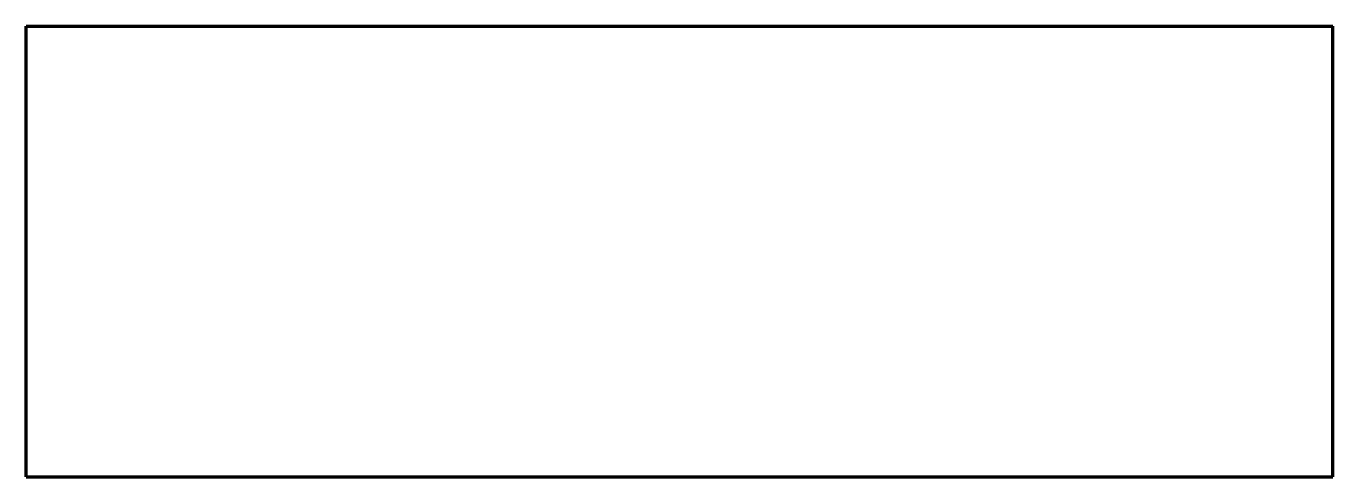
# Model space of a CAD drawing. Header units: inches. Extents: x 0 to 110, y 0 to 38.
import ezdxf

# ---------------------------------------------------------------- set-up
doc = ezdxf.new("R2010")
doc.units = ezdxf.units.IN
doc.header["$MEASUREMENT"] = 0
doc.layers.get('0').update_dxf_attribs({"linetype": 'CONTINUOUS'})

msp = doc.modelspace()

# ---------------------------------------------------------------- linework, layer by layer
at = {"color": 7, "lineweight": 90}
for p, q in [((0, 0), (0, 38)), ((0, 38), (110, 38)), ((110, 0), (110, 38)), ((0, 0), (110, 0))]:
    msp.add_line(p, q, dxfattribs=at)

doc.saveas('drawing.dxf')
